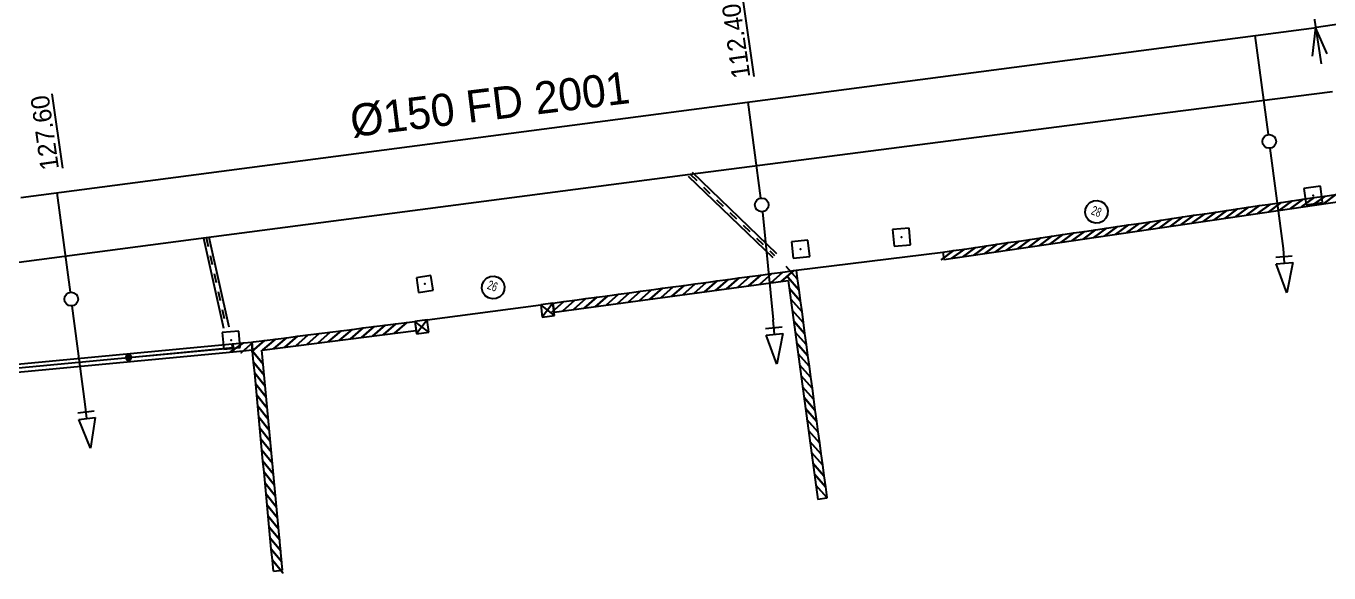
# Model space of a CAD drawing. Extents: x -215 to 206, y -120 to -34.
# Drawn here: x 52.96 to 81.28, y -87.35 to -75.46 of the extents above; entities that cross this region are included whole.
import ezdxf
from ezdxf.enums import TextEntityAlignment as Align

# ---------------------------------------------------------------- set-up
doc = ezdxf.new("R2010")
doc.units = 0
doc.header["$MEASUREMENT"] = 0
for name, color, linetype in [('C_BAT_INDI', 7, 'CONTINUOUS'), ('C_BAT_INDU', 7, 'CONTINUOUS'), ('TOP$BATI', 7, 'CONTINUOUS')]:
    doc.layers.add(name, color=color, linetype=linetype)
doc.styles.add('txt', font='TXT', dxfattribs={"height": 0.2})

# ---------------------------------------------------------------- blocks, each defined once
blk = doc.blocks.new('FLECH')
at = {"layer": 'C_BAT_INDU', "color": 1, "linetype": 'Continuous'}
blk.add_lwpolyline([(-0.1294, 0.483), (0, 0), (0.1294, 0.483)], dxfattribs=at)
blk = doc.blocks.new('FLEC')
at = {"layer": 'C_BAT_INDU', "color": 1, "linetype": 'Continuous', "xscale": 24.99905005097397, "yscale": 24.99905005097397, "zscale": 25.00093132415669, "rotation": 90.00065102824891}
blk.add_blockref('FLECH', (0, 0), dxfattribs=at)
blk = doc.blocks.new('BRANC')
at = {"layer": 'C_BAT_INDU', "color": 5, "linetype": 'Continuous'}
for p, q in [((-24.1355, 0.1509, -0.0006), (-7.9202, 4.518, -0.0013)), ((-7.9196, -4.5168, 0.0002), (-24.1355, 0.1509, -0.0006)), ((-7.9211, -0.0006, -0.0002), (0, 0)), ((-7.9202, 4.518, -0.0013), (-7.9196, -4.5168, 0.0002)), ((-4.2835, 4.5178, -0.0017), (-4.2829, -4.517, -0.0001))]:
    blk.add_line(p, q, dxfattribs=at)

msp = doc.modelspace()

# ---------------------------------------------------------------- linework, layer by layer
at = {"layer": 'C_BAT_INDI', "color": 1, "linetype": 'Continuous'}
msp.add_line((80.509, -72.266, 996.913), (81.109, -76.283, 996.913), dxfattribs=at)
at = {"layer": 'C_BAT_INDI', "color": 5, "linetype": 'Continuous'}
for p, q in [((100.827, -72.532, 997.356), (81.008, -75.49, 996.911)), ((52.854, -79.188, 996.401), (81.008, -75.49, 996.911)), ((79.964, -77.82, 996.943), (79.681, -75.664, 996.943)), ((68.935, -79.2, 996.687), (68.66, -77.112, 996.687)), ((80.29, -80.299, 996.943), (80.003, -78.117, 996.943)), ((53.927, -81.246, 996.401), (53.643, -79.084, 996.401)), ((68.969, -79.498, 940.339), (69.202, -81.845, 54.448)), ((54.246, -83.676, 996.401), (53.966, -81.544, 996.401))]:
    msp.add_line(p, q, dxfattribs=at)
for centre in [(79.984, -77.968, 996.943), (68.954, -79.349, 996.687), (53.947, -81.395, 996.401)]:
    msp.add_circle(centre, 0.15, dxfattribs=at)
at = {"layer": 'TOP$BATI', "color": 7, "linetype": 'Continuous'}
for p, q in [((77.771, -77.342, 996.118), (81.361, -76.881, 996.118)), ((67.397, -78.681, 996.118), (77.771, -77.342, 996.118)), ((56.877, -80.059, 996.118), (67.397, -78.681, 996.118)), ((67.397, -78.681, 996.519), (67.541, -78.82, 996.519)), ((67.438, -78.638, 996.519), (69.276, -80.406, 996.519)), ((67.355, -78.725, 996.519), (69.193, -80.493, 996.519)), ((67.685, -78.959, 996.545), (67.829, -79.097, 996.545)), ((81.095, -78.939, 996.915), (80.738, -78.988, 996.915)), ((80.738, -78.988, 996.915), (80.787, -79.345, 996.915)), ((81.143, -79.296, 996.915), (81.095, -78.939, 996.915)), ((67.973, -79.236, 996.571), (68.117, -79.375, 996.571)), ((72.909, -80.535, 996.751), (81.563, -79.263, 996.751)), ((76.083, -79.297, 991.352), (76.161, -79.259, 991.352)), ((76.161, -79.259, 991.352), (76.247, -79.251, 991.352)), ((76.247, -79.251, 991.352), (76.33, -79.272, 991.352)), ((76.33, -79.272, 991.352), (76.401, -79.32, 991.352)), ((80.484, -79.26, 996.751), (80.21, -79.462, 996.751)), ((80.21, -79.462, 996.751), (80.484, -79.26, 996.751)), ((80.246, -79.295, 996.751), (80.484, -79.26, 996.751)), ((80.721, -79.225, 996.751), (80.448, -79.427, 996.751)), ((80.448, -79.427, 996.751), (80.721, -79.225, 996.751)), ((80.484, -79.26, 996.751), (80.721, -79.225, 996.751)), ((80.721, -79.225, 996.751), (80.959, -79.19, 996.751)), ((68.261, -79.513, 996.597), (68.406, -79.652, 996.597)), ((75.981, -79.523, 991.352), (75.987, -79.437, 991.352)), ((76.005, -79.606, 991.352), (75.981, -79.523, 991.352)), ((75.987, -79.437, 991.352), (76.023, -79.358, 991.352)), ((76.023, -79.358, 991.352), (76.083, -79.297, 991.352)), ((76.401, -79.32, 991.352), (76.452, -79.39, 991.352)), ((76.469, -79.559, 991.352), (76.433, -79.638, 991.352)), ((76.452, -79.39, 991.352), (76.475, -79.473, 991.352)), ((76.475, -79.473, 991.352), (76.469, -79.559, 991.352)), ((78.584, -79.539, 996.751), (78.311, -79.741, 996.751)), ((78.311, -79.741, 996.751), (78.584, -79.539, 996.751)), ((78.347, -79.574, 996.751), (78.584, -79.539, 996.751)), ((78.822, -79.504, 996.751), (78.548, -79.706, 996.751)), ((78.548, -79.706, 996.751), (78.822, -79.504, 996.751)), ((78.584, -79.539, 996.751), (78.822, -79.504, 996.751)), ((79.059, -79.469, 996.751), (78.786, -79.671, 996.751)), ((78.786, -79.671, 996.751), (79.059, -79.469, 996.751)), ((78.822, -79.504, 996.751), (79.059, -79.469, 996.751)), ((79.297, -79.434, 996.751), (79.023, -79.636, 996.751)), ((79.023, -79.636, 996.751), (79.297, -79.434, 996.751)), ((79.059, -79.469, 996.751), (79.297, -79.434, 996.751)), ((79.534, -79.399, 996.751), (79.261, -79.601, 996.751)), ((79.261, -79.601, 996.751), (79.534, -79.399, 996.751)), ((79.297, -79.434, 996.751), (79.534, -79.399, 996.751)), ((79.772, -79.364, 996.751), (79.498, -79.566, 996.751)), ((79.498, -79.566, 996.751), (79.772, -79.364, 996.751)), ((79.534, -79.399, 996.751), (79.772, -79.364, 996.751)), ((80.009, -79.329, 996.751), (79.736, -79.531, 996.751)), ((79.736, -79.531, 996.751), (80.009, -79.329, 996.751)), ((79.772, -79.364, 996.751), (80.009, -79.329, 996.751)), ((80.246, -79.295, 996.751), (79.973, -79.496, 996.751)), ((79.973, -79.496, 996.751), (80.246, -79.295, 996.751)), ((80.009, -79.329, 996.751), (80.246, -79.295, 996.751)), ((80.787, -79.345, 996.915), (81.143, -79.296, 996.915)), ((68.55, -79.791, 996.623), (68.694, -79.929, 996.623)), ((76.055, -79.676, 991.352), (76.005, -79.606, 991.352)), ((76.126, -79.725, 991.352), (76.055, -79.676, 991.352)), ((76.21, -79.746, 991.352), (76.126, -79.725, 991.352)), ((76.447, -79.853, 996.751), (76.174, -80.055, 996.751)), ((76.174, -80.055, 996.751), (76.447, -79.853, 996.751)), ((76.296, -79.737, 991.352), (76.21, -79.746, 991.352)), ((76.21, -79.888, 996.751), (76.447, -79.853, 996.751)), ((76.373, -79.7, 991.352), (76.296, -79.737, 991.352)), ((76.433, -79.638, 991.352), (76.373, -79.7, 991.352)), ((76.685, -79.818, 996.751), (76.411, -80.02, 996.751)), ((76.411, -80.02, 996.751), (76.685, -79.818, 996.751)), ((76.447, -79.853, 996.751), (76.685, -79.818, 996.751)), ((76.922, -79.784, 996.751), (76.649, -79.985, 996.751)), ((76.649, -79.985, 996.751), (76.922, -79.784, 996.751)), ((76.685, -79.818, 996.751), (76.922, -79.784, 996.751)), ((77.16, -79.749, 996.751), (76.886, -79.951, 996.751)), ((76.886, -79.951, 996.751), (77.16, -79.749, 996.751)), ((76.922, -79.784, 996.751), (77.16, -79.749, 996.751)), ((77.397, -79.714, 996.751), (77.124, -79.916, 996.751)), ((77.124, -79.916, 996.751), (77.397, -79.714, 996.751)), ((77.16, -79.749, 996.751), (77.397, -79.714, 996.751)), ((77.635, -79.679, 996.751), (77.361, -79.881, 996.751)), ((77.361, -79.881, 996.751), (77.635, -79.679, 996.751)), ((77.397, -79.714, 996.751), (77.635, -79.679, 996.751)), ((77.872, -79.644, 996.751), (77.598, -79.846, 996.751)), ((77.598, -79.846, 996.751), (77.872, -79.644, 996.751)), ((77.635, -79.679, 996.751), (77.872, -79.644, 996.751)), ((78.109, -79.609, 996.751), (77.836, -79.811, 996.751)), ((77.836, -79.811, 996.751), (78.109, -79.609, 996.751)), ((77.872, -79.644, 996.751), (78.109, -79.609, 996.751)), ((78.347, -79.574, 996.751), (78.073, -79.776, 996.751)), ((78.073, -79.776, 996.751), (78.347, -79.574, 996.751)), ((78.109, -79.609, 996.751), (78.347, -79.574, 996.751)), ((41.073, -82.134, 996.118), (56.877, -80.059, 996.118)), ((56.819, -80.072, 996.374), (57.256, -82.028, 996.374)), ((56.877, -80.059, 996.374), (56.921, -80.254, 996.374)), ((56.936, -80.046, 996.374), (57.373, -82.002, 996.374)), ((68.838, -80.068, 996.648), (68.982, -80.207, 996.648)), ((69.957, -80.112, 996.699), (69.599, -80.15, 996.699)), ((69.996, -80.469, 996.699), (69.957, -80.112, 996.699)), ((72.158, -79.856, 996.702), (71.799, -79.886, 996.702)), ((71.799, -79.886, 996.702), (71.83, -80.245, 996.702)), ((72.189, -80.214, 996.702), (72.158, -79.856, 996.702)), ((74.548, -80.133, 996.751), (74.274, -80.335, 996.751)), ((74.274, -80.335, 996.751), (74.548, -80.133, 996.751)), ((74.31, -80.168, 996.751), (74.548, -80.133, 996.751)), ((74.785, -80.098, 996.751), (74.512, -80.3, 996.751)), ((74.512, -80.3, 996.751), (74.785, -80.098, 996.751)), ((74.548, -80.133, 996.751), (74.785, -80.098, 996.751)), ((75.023, -80.063, 996.751), (74.749, -80.265, 996.751)), ((74.749, -80.265, 996.751), (75.023, -80.063, 996.751)), ((74.785, -80.098, 996.751), (75.023, -80.063, 996.751)), ((75.26, -80.028, 996.751), (74.987, -80.23, 996.751)), ((74.987, -80.23, 996.751), (75.26, -80.028, 996.751)), ((75.023, -80.063, 996.751), (75.26, -80.028, 996.751)), ((75.498, -79.993, 996.751), (75.224, -80.195, 996.751)), ((75.224, -80.195, 996.751), (75.498, -79.993, 996.751)), ((75.26, -80.028, 996.751), (75.498, -79.993, 996.751)), ((75.735, -79.958, 996.751), (75.462, -80.16, 996.751)), ((75.462, -80.16, 996.751), (75.735, -79.958, 996.751)), ((75.498, -79.993, 996.751), (75.735, -79.958, 996.751)), ((75.972, -79.923, 996.751), (75.699, -80.125, 996.751)), ((75.699, -80.125, 996.751), (75.972, -79.923, 996.751)), ((75.735, -79.958, 996.751), (75.972, -79.923, 996.751)), ((76.21, -79.888, 996.751), (75.936, -80.09, 996.751)), ((75.936, -80.09, 996.751), (76.21, -79.888, 996.751)), ((75.972, -79.923, 996.751), (76.21, -79.888, 996.751)), ((69.126, -80.345, 996.674), (69.234, -80.45, 996.674)), ((69.599, -80.15, 996.699), (69.638, -80.508, 996.699)), ((69.701, -80.768, 996.687), (72.886, -80.377, 996.687)), ((71.83, -80.245, 996.702), (72.189, -80.214, 996.702)), ((73.123, -80.342, 996.751), (72.85, -80.544, 996.751)), ((72.85, -80.544, 996.751), (73.123, -80.342, 996.751)), ((72.886, -80.377, 996.751), (73.123, -80.342, 996.751)), ((72.886, -80.377, 996.751), (72.909, -80.535, 996.751)), ((73.361, -80.307, 996.751), (73.087, -80.509, 996.751)), ((73.087, -80.509, 996.751), (73.361, -80.307, 996.751)), ((73.123, -80.342, 996.751), (73.361, -80.307, 996.751)), ((73.598, -80.272, 996.751), (73.324, -80.474, 996.751)), ((73.324, -80.474, 996.751), (73.598, -80.272, 996.751)), ((73.361, -80.307, 996.751), (73.598, -80.272, 996.751)), ((73.835, -80.237, 996.751), (73.562, -80.439, 996.751)), ((73.562, -80.439, 996.751), (73.835, -80.237, 996.751)), ((73.598, -80.272, 996.751), (73.835, -80.237, 996.751)), ((74.073, -80.203, 996.751), (73.799, -80.404, 996.751)), ((73.799, -80.404, 996.751), (74.073, -80.203, 996.751)), ((73.835, -80.237, 996.751), (74.073, -80.203, 996.751)), ((74.31, -80.168, 996.751), (74.037, -80.37, 996.751)), ((74.037, -80.37, 996.751), (74.31, -80.168, 996.751)), ((74.073, -80.203, 996.751), (74.31, -80.168, 996.751)), ((56.964, -80.449, 996.408), (57.008, -80.644, 996.408)), ((69.726, -80.954, 996.632), (69.487, -80.684, 996.632)), ((69.487, -80.684, 996.632), (69.726, -80.954, 996.632)), ((69.638, -80.508, 996.699), (69.996, -80.469, 996.699)), ((57.052, -80.839, 996.441), (57.096, -81.035, 996.441)), ((61.764, -80.884, 996.598), (61.448, -80.934, 996.598)), ((61.448, -80.934, 996.598), (61.497, -81.25, 996.598)), ((61.813, -81.2, 996.598), (61.764, -80.884, 996.598)), ((62.913, -81.003, 991.352), (62.973, -80.941, 991.352)), ((62.973, -80.941, 991.352), (63.05, -80.904, 991.352)), ((63.05, -80.904, 991.352), (63.136, -80.895, 991.352)), ((63.136, -80.895, 991.352), (63.22, -80.916, 991.352)), ((63.22, -80.916, 991.352), (63.291, -80.965, 991.352)), ((63.291, -80.965, 991.352), (63.342, -81.035, 991.352)), ((68.222, -80.968, 996.632), (67.951, -81.207, 996.632)), ((67.951, -81.207, 996.632), (68.222, -80.968, 996.632)), ((67.984, -81, 996.632), (68.222, -80.968, 996.632)), ((68.46, -80.936, 996.632), (68.189, -81.175, 996.632)), ((68.189, -81.175, 996.632), (68.46, -80.936, 996.632)), ((68.222, -80.968, 996.632), (68.46, -80.936, 996.632)), ((68.697, -80.904, 996.632), (68.427, -81.142, 996.632)), ((68.427, -81.142, 996.632), (68.697, -80.904, 996.632)), ((68.46, -80.936, 996.632), (68.697, -80.904, 996.632)), ((68.935, -80.872, 996.632), (68.665, -81.11, 996.632)), ((68.665, -81.11, 996.632), (68.935, -80.872, 996.632)), ((68.697, -80.904, 996.632), (68.935, -80.872, 996.632)), ((69.173, -80.84, 996.632), (68.903, -81.078, 996.632)), ((68.903, -81.078, 996.632), (69.173, -80.84, 996.632)), ((68.935, -80.872, 996.632), (69.173, -80.84, 996.632)), ((69.411, -80.808, 996.632), (69.141, -81.046, 996.632)), ((69.141, -81.046, 996.632), (69.411, -80.808, 996.632)), ((69.173, -80.84, 996.632), (69.411, -80.808, 996.632)), ((69.649, -80.776, 996.632), (69.378, -81.014, 996.632)), ((69.378, -81.014, 996.632), (69.649, -80.776, 996.632)), ((69.411, -80.808, 996.632), (69.649, -80.776, 996.632)), ((69.758, -81.192, 996.632), (69.52, -80.922, 996.632)), ((69.52, -80.922, 996.632), (69.758, -81.192, 996.632)), ((69.649, -80.776, 996.632), (69.701, -80.768, 996.632)), ((69.701, -80.768, 996.632), (69.726, -80.954, 996.632)), ((69.726, -80.954, 996.632), (69.758, -81.192, 996.632)), ((57.139, -81.23, 996.474), (57.183, -81.425, 996.474)), ((61.497, -81.25, 996.598), (61.813, -81.2, 996.598)), ((62.871, -81.168, 991.352), (62.877, -81.082, 991.352)), ((62.894, -81.251, 991.352), (62.871, -81.168, 991.352)), ((62.877, -81.082, 991.352), (62.913, -81.003, 991.352)), ((62.945, -81.321, 991.352), (62.894, -81.251, 991.352)), ((63.359, -81.204, 991.352), (63.323, -81.283, 991.352)), ((63.342, -81.035, 991.352), (63.365, -81.118, 991.352)), ((63.365, -81.118, 991.352), (63.359, -81.204, 991.352)), ((64.443, -81.68, 996.632), (69.529, -80.993, 996.632)), ((66.081, -81.257, 996.632), (65.811, -81.496, 996.632)), ((65.811, -81.496, 996.632), (66.081, -81.257, 996.632)), ((65.843, -81.289, 996.632), (66.081, -81.257, 996.632)), ((66.319, -81.225, 996.632), (66.048, -81.464, 996.632)), ((66.048, -81.464, 996.632), (66.319, -81.225, 996.632)), ((66.081, -81.257, 996.632), (66.319, -81.225, 996.632)), ((66.557, -81.193, 996.632), (66.286, -81.431, 996.632)), ((66.286, -81.431, 996.632), (66.557, -81.193, 996.632)), ((66.319, -81.225, 996.632), (66.557, -81.193, 996.632)), ((66.795, -81.161, 996.632), (66.524, -81.399, 996.632)), ((66.524, -81.399, 996.632), (66.795, -81.161, 996.632)), ((66.557, -81.193, 996.632), (66.795, -81.161, 996.632)), ((67.032, -81.129, 996.632), (66.762, -81.367, 996.632)), ((66.762, -81.367, 996.632), (67.032, -81.129, 996.632)), ((66.795, -81.161, 996.632), (67.032, -81.129, 996.632)), ((67.27, -81.097, 996.632), (67, -81.335, 996.632)), ((67, -81.335, 996.632), (67.27, -81.097, 996.632)), ((67.032, -81.129, 996.632), (67.27, -81.097, 996.632)), ((67.508, -81.065, 996.632), (67.238, -81.303, 996.632)), ((67.238, -81.303, 996.632), (67.508, -81.065, 996.632)), ((67.27, -81.097, 996.632), (67.508, -81.065, 996.632)), ((67.746, -81.032, 996.632), (67.475, -81.271, 996.632)), ((67.475, -81.271, 996.632), (67.746, -81.032, 996.632)), ((67.508, -81.065, 996.632), (67.746, -81.032, 996.632)), ((67.984, -81, 996.632), (67.713, -81.239, 996.632)), ((67.713, -81.239, 996.632), (67.984, -81, 996.632)), ((67.746, -81.032, 996.632), (67.984, -81, 996.632)), ((69.529, -80.993, 996.632), (70.172, -85.75, 996.632)), ((69.79, -81.43, 996.632), (69.552, -81.16, 996.632)), ((69.552, -81.16, 996.632), (69.79, -81.43, 996.632)), ((69.758, -81.192, 996.632), (69.79, -81.43, 996.632)), ((61.683, -81.844, 996.626), (64.149, -81.518, 996.626)), ((63.016, -81.37, 991.352), (62.945, -81.321, 991.352)), ((63.099, -81.391, 991.352), (63.016, -81.37, 991.352)), ((63.185, -81.382, 991.352), (63.099, -81.391, 991.352)), ((63.263, -81.345, 991.352), (63.185, -81.382, 991.352)), ((63.323, -81.283, 991.352), (63.263, -81.345, 991.352)), ((64.416, -81.482, 996.632), (64.149, -81.518, 996.632)), ((64.149, -81.518, 996.632), (64.184, -81.785, 996.632)), ((64.452, -81.75, 996.632), (64.149, -81.518, 996.632)), ((64.416, -81.482, 996.632), (64.184, -81.785, 996.632)), ((64.654, -81.45, 996.632), (64.384, -81.689, 996.632)), ((64.384, -81.689, 996.632), (64.654, -81.45, 996.632)), ((64.416, -81.482, 996.632), (64.654, -81.45, 996.632)), ((64.416, -81.482, 996.632), (64.443, -81.68, 996.632)), ((64.452, -81.75, 996.632), (64.416, -81.482, 996.632)), ((64.892, -81.418, 996.632), (64.621, -81.656, 996.632)), ((64.621, -81.656, 996.632), (64.892, -81.418, 996.632)), ((64.654, -81.45, 996.632), (64.892, -81.418, 996.632)), ((65.13, -81.386, 996.632), (64.859, -81.624, 996.632)), ((64.859, -81.624, 996.632), (65.13, -81.386, 996.632)), ((64.892, -81.418, 996.632), (65.13, -81.386, 996.632)), ((65.368, -81.354, 996.632), (65.097, -81.592, 996.632)), ((65.097, -81.592, 996.632), (65.368, -81.354, 996.632)), ((65.13, -81.386, 996.632), (65.368, -81.354, 996.632)), ((65.606, -81.322, 996.632), (65.335, -81.56, 996.632)), ((65.335, -81.56, 996.632), (65.606, -81.322, 996.632)), ((65.368, -81.354, 996.632), (65.606, -81.322, 996.632)), ((65.843, -81.289, 996.632), (65.573, -81.528, 996.632)), ((65.573, -81.528, 996.632), (65.843, -81.289, 996.632)), ((65.606, -81.322, 996.632), (65.843, -81.289, 996.632)), ((69.822, -81.668, 996.632), (69.584, -81.397, 996.632)), ((69.584, -81.397, 996.632), (69.822, -81.668, 996.632)), ((69.79, -81.43, 996.632), (69.822, -81.668, 996.632)), ((57.227, -81.62, 996.508), (57.27, -81.815, 996.508)), ((64.184, -81.785, 996.632), (64.452, -81.75, 996.632)), ((64.184, -81.785, 996.632), (64.452, -81.75, 996.632)), ((69.854, -81.906, 996.632), (69.616, -81.635, 996.632)), ((69.616, -81.635, 996.632), (69.854, -81.906, 996.632)), ((69.822, -81.668, 996.632), (69.854, -81.906, 996.632)), ((57.587, -82.091, 996.561), (57.228, -82.124, 996.561)), ((57.314, -82.01, 996.541), (57.315, -82.015, 996.541)), ((57.619, -82.45, 996.561), (57.587, -82.091, 996.561)), ((58.086, -82.504, 996.572), (61.441, -82.078, 996.572)), ((61.683, -81.844, 996.626), (61.416, -81.88, 996.626)), ((61.416, -81.88, 996.626), (61.441, -82.078, 996.626)), ((61.416, -81.88, 996.626), (61.451, -82.147, 996.626)), ((61.719, -82.112, 996.626), (61.416, -81.88, 996.626)), ((61.683, -81.844, 996.626), (61.451, -82.147, 996.626)), ((61.451, -82.147, 996.626), (61.719, -82.112, 996.626)), ((61.451, -82.147, 996.626), (61.719, -82.112, 996.626)), ((61.719, -82.112, 996.626), (61.683, -81.844, 996.626)), ((69.886, -82.144, 996.632), (69.648, -81.873, 996.632)), ((69.648, -81.873, 996.632), (69.886, -82.144, 996.632)), ((69.919, -82.381, 996.632), (69.68, -82.111, 996.632)), ((69.68, -82.111, 996.632), (69.919, -82.381, 996.632)), ((69.854, -81.906, 996.632), (69.886, -82.144, 996.632)), ((50.405, -83.035, 996.401), (57.451, -82.37, 996.401)), ((57.228, -82.124, 996.561), (57.261, -82.482, 996.561)), ((57.69, -82.347, 996.572), (57.407, -82.544, 996.572)), ((57.407, -82.544, 996.572), (57.69, -82.347, 996.572)), ((57.446, -82.37, 996.572), (57.456, -82.369, 996.572)), ((57.462, -82.539, 996.572), (57.446, -82.37, 996.572)), ((57.451, -82.37, 996.572), (57.69, -82.347, 996.572)), ((57.451, -82.37, 996.572), (57.467, -82.539, 996.572)), ((57.456, -82.369, 996.572), (57.472, -82.538, 996.572)), ((57.69, -82.347, 996.572), (57.869, -82.33, 996.572)), ((57.869, -82.33, 996.572), (57.885, -82.499, 996.572)), ((69.951, -82.619, 996.632), (69.712, -82.349, 996.632)), ((69.712, -82.349, 996.632), (69.951, -82.619, 996.632)), ((69.886, -82.144, 996.632), (69.919, -82.381, 996.632)), ((69.919, -82.381, 996.632), (69.951, -82.619, 996.632)), ((50.421, -83.205, 996.401), (57.467, -82.539, 996.401)), ((52.802, -82.889, 996.401), (55.191, -82.663, 996.401)), ((55.192, -82.674, 996.401), (52.803, -82.9, 996.401)), ((55.154, -82.655, 996.517), (55.136, -82.648, 996.517)), ((55.136, -82.648, 996.517), (55.154, -82.655, 996.517)), ((55.191, -82.663, 996.401), (57.458, -82.449, 996.401)), ((55.191, -82.663, 996.401), (55.192, -82.674, 996.401)), ((55.192, -82.674, 996.401), (55.191, -82.663, 996.401)), ((57.46, -82.46, 996.401), (55.192, -82.674, 996.401)), ((55.248, -82.689, 996.517), (55.229, -82.682, 996.517)), ((55.229, -82.682, 996.517), (55.248, -82.689, 996.517)), ((57.261, -82.482, 996.561), (57.619, -82.45, 996.561)), ((57.458, -82.449, 996.401), (57.46, -82.46, 996.401)), ((57.472, -82.538, 996.572), (57.462, -82.539, 996.572)), ((57.467, -82.539, 996.572), (57.885, -82.499, 996.572)), ((58.539, -87.289, 996.572), (58.086, -82.504, 996.572)), ((69.983, -82.857, 996.632), (69.745, -82.587, 996.632)), ((69.745, -82.587, 996.632), (69.983, -82.857, 996.632)), ((69.951, -82.619, 996.632), (69.983, -82.857, 996.632)), ((70.015, -83.095, 996.632), (69.777, -82.824, 996.632)), ((69.777, -82.824, 996.632), (70.015, -83.095, 996.632)), ((69.983, -82.857, 996.632), (70.015, -83.095, 996.632)), ((70.047, -83.333, 996.632), (69.809, -83.062, 996.632)), ((69.809, -83.062, 996.632), (70.047, -83.333, 996.632)), ((70.015, -83.095, 996.632), (70.047, -83.333, 996.632)), ((70.37, -85.724, 996.687), (70.172, -85.75, 996.687)), ((58.34, -87.308, 996.572), (58.539, -87.289, 996.572))]:
    msp.add_line(p, q, dxfattribs=at)
for points, elevation in [([(80.959, -79.19), (80.685, -79.392), (80.959, -79.19), (81.196, -79.155), (80.923, -79.357), (81.196, -79.155), (81.434, -79.12), (81.16, -79.322), (81.434, -79.12), (81.54, -79.104)], 996.751), ([(58.34, -87.308), (58.317, -87.069), (58.544, -87.349), (58.317, -87.069), (58.295, -86.83), (58.522, -87.11), (58.295, -86.83), (58.272, -86.591), (58.499, -86.871), (58.272, -86.591), (58.249, -86.352), (58.477, -86.632), (58.249, -86.352), (58.227, -86.113), (58.454, -86.393), (58.227, -86.113), (58.204, -85.874), (58.431, -86.154), (58.204, -85.874), (58.181, -85.635), (58.409, -85.915), (58.181, -85.635), (58.159, -85.396), (58.386, -85.676), (58.159, -85.396), (58.136, -85.157), (58.364, -85.437), (58.136, -85.157), (58.114, -84.918), (58.341, -85.198), (58.114, -84.918), (58.091, -84.68), (58.319, -84.959), (58.091, -84.68), (58.069, -84.441), (58.296, -84.72), (58.069, -84.441), (58.046, -84.202), (58.273, -84.482), (58.046, -84.202), (58.024, -83.963), (58.251, -84.243), (58.024, -83.963), (58.001, -83.724), (58.228, -84.004), (58.001, -83.724), (57.978, -83.485), (58.206, -83.765), (57.978, -83.485), (57.956, -83.246), (58.183, -83.526), (57.956, -83.246), (57.933, -83.007), (58.161, -83.287), (57.933, -83.007), (57.911, -82.768), (58.138, -83.048), (57.911, -82.768), (57.888, -82.529), (58.115, -82.809), (57.888, -82.529), (57.869, -82.33), (57.909, -82.325), (57.636, -82.561), (57.909, -82.325), (58.147, -82.295), (57.874, -82.531), (58.147, -82.295), (58.385, -82.264), (58.112, -82.501), (58.385, -82.264), (58.623, -82.234), (58.351, -82.471), (58.623, -82.234), (58.861, -82.204), (58.589, -82.44), (58.861, -82.204), (59.099, -82.174), (58.827, -82.41), (59.099, -82.174), (59.337, -82.144), (59.065, -82.38), (59.337, -82.144), (59.575, -82.113), (59.303, -82.35), (59.575, -82.113), (59.813, -82.083), (59.541, -82.319), (59.813, -82.083), (60.051, -82.053), (59.779, -82.289), (60.051, -82.053), (60.29, -82.023), (60.017, -82.259), (60.29, -82.023), (60.528, -81.992), (60.255, -82.229), (60.528, -81.992), (60.766, -81.962), (60.493, -82.198), (60.766, -81.962)], 996.572)]:
    msp.add_lwpolyline(points, dxfattribs=dict(at, elevation=elevation))
at = {"layer": 'TOP$BATI', "color": 7, "linetype": 'Continuous', "extrusion": (8.33481e-09, 0, 1), "elevation": 996.572}
msp.add_lwpolyline([(60.766, -81.962), (61.004, -81.932), (60.731, -82.168), (61.004, -81.932), (61.242, -81.902), (60.97, -82.138), (61.242, -81.902), (61.416, -81.88)], dxfattribs=at)
at = {"layer": 'TOP$BATI', "color": 7, "linetype": 'Continuous', "extrusion": (1.28279e-08, 0, 1), "elevation": 996.632}
msp.add_lwpolyline([(70.047, -83.333), (70.079, -83.571), (69.841, -83.3), (70.079, -83.571), (70.111, -83.808), (69.873, -83.538), (70.111, -83.808), (70.143, -84.046), (69.905, -83.776), (70.143, -84.046), (70.176, -84.284), (69.937, -84.014), (70.176, -84.284), (70.208, -84.522), (69.969, -84.252), (70.208, -84.522), (70.24, -84.76), (70.001, -84.489), (70.24, -84.76), (70.272, -84.998), (70.034, -84.727), (70.272, -84.998), (70.304, -85.236), (70.066, -84.965), (70.304, -85.236), (70.336, -85.473), (70.098, -85.203), (70.336, -85.473), (70.368, -85.711), (70.13, -85.441), (70.368, -85.711), (70.37, -85.724)], dxfattribs=at)
at = {"layer": 'TOP$BATI', "color": 7, "linetype": 'Continuous'}
for radius, start, end in [(0.06, 160, 340), (0.06, 340, 160), (0.04, 160, 340), (0.04, 340, 160)]:
    msp.add_arc((55.192, -82.668, 996.517), radius, start, end, dxfattribs=at)
for p in [(80.941, -79.142, 996.915), (71.994, -80.05, 996.702), (69.797, -80.31, 996.699), (61.63, -81.067, 996.598), (57.424, -82.287, 996.561)]:
    msp.add_point(p, dxfattribs=at)

# ---------------------------------------------------------------- block references
at = {"layer": 'C_BAT_INDU', "color": 1, "linetype": 'Continuous', "xscale": 0.0500010551900467, "yscale": 0.0500010551900467, "zscale": 0.0499981373516866, "rotation": 98.48855003552808}
msp.add_blockref('FLEC', (80.99, -75.492, 996.913), dxfattribs=at)
at = {"layer": 'C_BAT_INDU', "color": 5, "linetype": 'Continuous', "zscale": 0.0400003725296627}
for p, xscale, yscale, rotation in [((80.29, -80.299, 996.943), 0.039999057920703, 0.039999057920703, 95.00238888015708), ((69.202, -81.845, 54.448), 0.039999057920703, 0.039999057920703, 95.00238888015708), ((54.246, -83.676, 996.401), 0.0400012805333048, 0.0400012805333048, 97.48489413863106)]:
    msp.add_blockref('BRANC', p, dxfattribs=dict(at, xscale=xscale, yscale=yscale, rotation=rotation))

# ---------------------------------------------------------------- texts
at = {"layer": 'C_BAT_INDI', "color": 215, "linetype": 'Continuous', "style": 'txt'}
for s, p in [('%%U112.40', (68.395, -75.786, 87.146)), ('%%U127.60', (53.369, -77.78, 87.146))]:
    msp.add_text(s, height=0.4, rotation=98, dxfattribs=at).set_placement(p, align=Align.MIDDLE)
at = {"layer": 'C_BAT_INDI', "color": 3, "linetype": 'Continuous', "extrusion": (-0.105799, -0.012987, 0.994303)}
msp.add_text('%%C150 FD 2001', height=0.7, rotation=90, dxfattribs=at).set_placement((84.612, 158.606, 980.642), align=Align.CENTER)
at = {"layer": 'TOP$BATI', "color": 7, "linetype": 'Continuous', "style": 'txt', "width": 0.6995}
for s, p in [('28', (76.195, -79.583, -7.648)), ('26', (63.069, -81.203, -7.648))]:
    msp.add_text(s, height=0.2, rotation=340, dxfattribs=at).set_placement(p, align=Align.CENTER)

doc.saveas('drawing.dxf')
